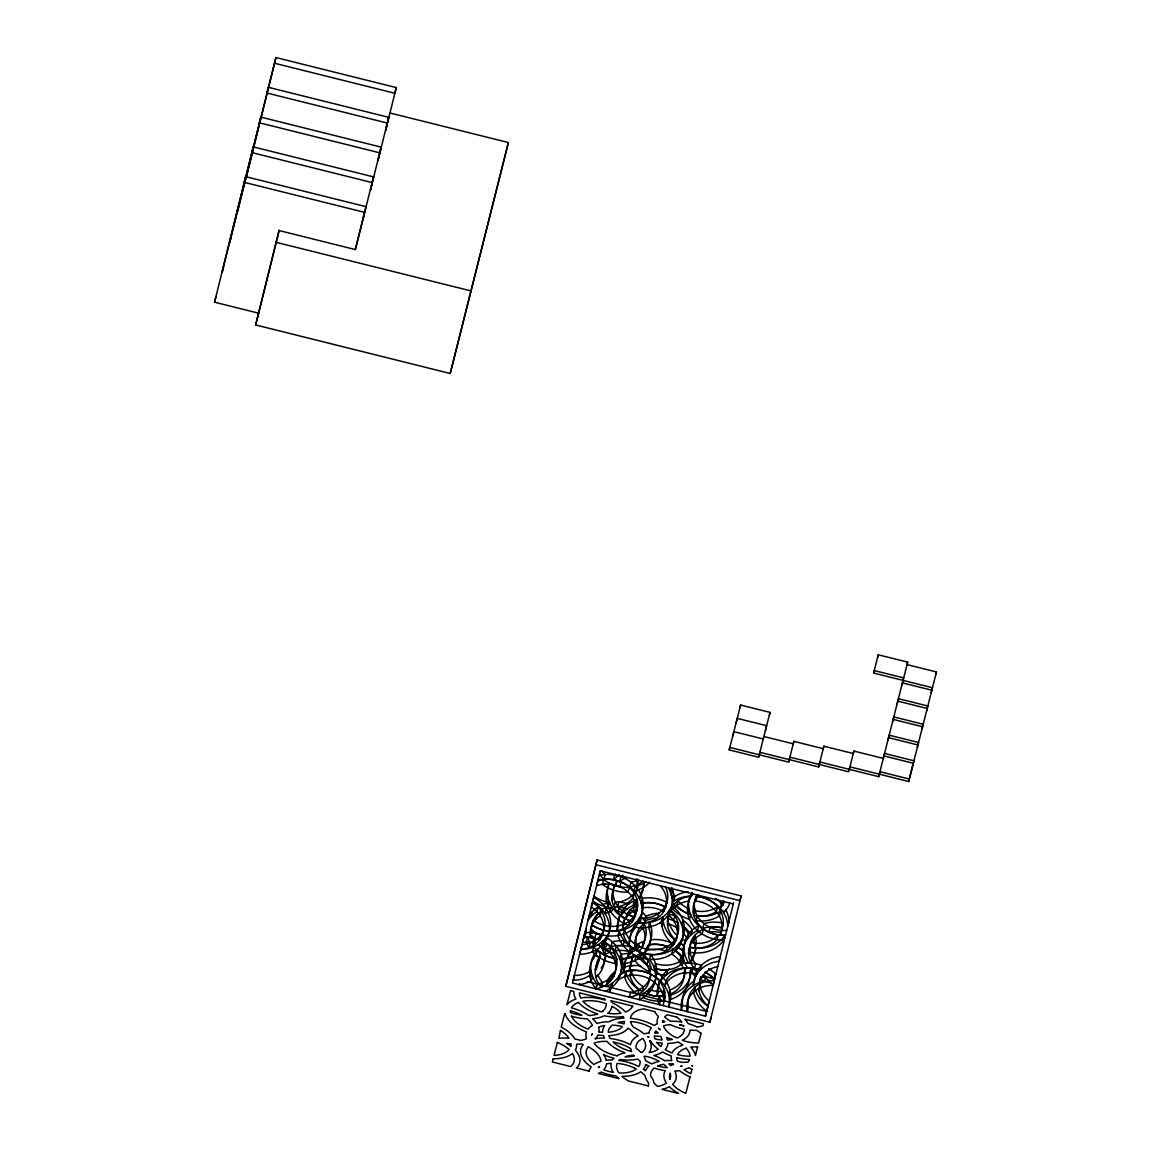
<?xml version="1.0" encoding="UTF-8"?>
<svg xmlns="http://www.w3.org/2000/svg" width="1151" height="1151" viewBox="0 0 1151 1151"><rect width="100%" height="100%" fill="white"/><g stroke="black" fill="none" stroke-linecap="round" stroke-linejoin="round"><path stroke-width="1.5" d="M663.954 989.328L662.818 996.032L664.487 991.227L663.954 989.328L662.818 996.032A27.61 23.293 14.3 0 1 647.625 994.176L648.833 989.443L650.243 988.033M694.744 952.841L694.398 954.424A33.336 28.113 14.3 0 1 690.629 962.61L691.837 957.877A33.336 28.113 14.3 0 0 695.607 949.69L695.938 948.107L694.398 954.424M689.075 952.021L688.758 956.61A27.61 23.293 14.3 0 0 694.513 968.495L695.708 963.761A27.61 23.293 14.3 0 1 689.967 951.877L689.766 947.172A27.61 23.293 14.3 0 1 703.362 929.274L702.153 934.008A27.61 23.293 14.3 0 0 688.557 951.906L688.514 954.222L690.283 947.287A33.336 28.113 14.3 0 0 724.943 935.389L723.763 940.122A33.336 28.113 14.3 0 1 689.075 952.021L689.766 947.172L689.737 949.647M214.532 302.195L245.652 176.65L365.989 206.662L355.342 249.566L279.089 230.545L258.644 313.187L214.532 302.195L215.985 296.498M355.342 249.566L373.571 176.894L253.22 146.868L222.114 272.413L223.553 266.73M371.931 184.333L370.493 190.03L381.139 147.127L260.802 117.1L229.682 242.645L231.135 236.948M237.264 212.863L275.938 57.55L396.289 87.577L385.628 130.48L387.081 124.783M246.285 177.412L275.938 57.55M390.261 113.071L508.382 142.537L450.214 373.485L255.651 324.956L279.175 230.243M388.721 117.344L387.268 123.042L266.917 93.015L268.37 87.318L388.721 117.344L378.06 160.248L379.513 154.565M450.214 373.485L508.382 142.537M565.803 986.292L597.096 859.998L741.172 895.938L709.879 1022.232L565.803 986.292L597.096 859.998M733.259 903.967L600.275 870.789L572.507 982.997L705.491 1016.16L706.685 1011.427L587.168 981.616M729.202 749.905L740.64 705.045L770.033 712.383L758.61 757.243L729.202 749.905L729.82 747.431L788.622 762.106L793.873 741.359L823.267 748.697L823.886 746.208L853.294 753.545L853.898 751.071L883.306 758.394L884.529 753.445L913.937 760.768L908.686 781.515L849.884 766.839L848.661 771.803L789.859 757.142L788.622 762.106M732.611 736.611L733.834 731.648L763.242 738.985L763.847 736.496L793.255 743.834L793.873 741.359M736.007 723.317L737.23 718.353L766.638 725.691L765.415 730.64M740.021 707.534L740.64 705.045M758.61 757.243L759.833 752.279L818.649 766.954L823.886 746.208M769.429 714.872L770.033 712.383M705.491 1016.16L733.619 902.643M818.649 766.954L819.872 761.991L878.673 776.666L902.427 682.874L931.835 690.212M931.217 692.686L932.454 687.722L873.638 673.062L874.256 670.573L903.664 677.91L901.823 685.363M877.652 657.279L878.271 654.804L907.679 662.127L907.06 664.616L936.468 671.954L935.849 674.428M878.673 776.666L879.911 771.702L909.304 779.04L936.468 671.954M887.939 740.136L889.162 735.172L918.556 742.51L917.333 747.474M892.557 721.878L893.795 716.915L923.188 724.252L921.965 729.216M897.19 703.621L898.413 698.657L927.821 705.995L926.584 710.958M908.686 781.515L909.304 779.04M245.652 176.65L244.199 182.333L364.55 212.359M253.22 146.868L251.781 152.565L372.118 182.577L373.571 176.894M260.802 117.1L259.349 122.783L379.701 152.81L381.139 147.127M255.651 324.956L258.716 312.885M396.289 87.577L394.851 93.26L274.499 63.233M362.91 219.798L364.363 214.115M600.318 870.717L599.498 873.983A27.61 23.293 14.3 0 0 604.002 879.206L605.21 874.472A27.61 23.293 14.3 0 1 601.671 870.616M584.593 934.18L584.794 937.216A33.336 28.113 14.3 0 1 599.729 939.806L600.923 935.072A33.336 28.113 14.3 0 0 586.147 932.483L585.183 931.907L583.83 937.259L584.794 937.216L586.132 932.411L585.801 929.447M591.139 916.369L592.348 911.635M627.755 892.068A33.336 28.113 14.3 0 1 602.376 884.342L603.57 879.609L606.174 879.335M595.686 919.606L596.894 914.872M579.687 983.529L579.385 984.709A33.336 28.113 14.3 0 0 589.485 981.63C592.261 981.213 594.103 974.034 590.693 976.897A33.336 28.113 14.3 0 1 590.146 977.156M594.045 945.029L595.254 940.295L597.211 938.885A27.61 23.293 14.3 0 0 587.499 937.36C582.651 935.821 580.608 944.108 586.291 942.093A27.61 23.293 14.3 0 1 596.002 943.619L594.045 945.029L592.477 942.755M606.505 901.06L607.699 896.327M612.188 884.472A27.61 23.293 14.3 0 0 619.914 886.788L621.123 882.054A27.61 23.293 14.3 0 1 613.382 879.738L614.605 875.048A33.336 28.113 14.3 0 1 615.555 874.141M596.017 955.186L597.225 950.453L599.93 952.438A27.61 23.293 14.3 0 1 596.549 964.955L595.34 969.689A27.61 23.293 14.3 0 0 598.721 957.172L596.017 955.186A33.336 28.113 14.3 0 0 595.916 988.795A27.61 23.293 14.3 0 0 615.641 970.207A27.61 23.293 14.3 0 0 601.585 945.978L602.779 941.245A27.61 23.293 14.3 0 1 616.835 965.473A27.61 23.293 14.3 0 1 597.11 984.062L595.815 988.81L597.11 984.062A33.336 28.113 14.3 0 1 597.225 950.453L597.34 950.539M612.116 900.758L613.31 896.025M619.195 874.573L618.979 875.451A33.336 28.113 14.3 0 0 613.397 879.781M604.563 954.956L605.771 950.222A27.61 23.293 14.3 0 1 610.85 947.575L609.642 952.309A27.61 23.293 14.3 0 0 604.563 954.956L604.074 954.683A33.336 28.113 14.3 0 0 601.153 946.381L602.764 941.273M599.081 959.085L598.635 960.855A27.61 23.293 14.3 0 0 601.369 987.285L602.577 982.551A27.61 23.293 14.3 0 1 597.772 974.652M599.311 958.193L599.844 956.121A27.61 23.293 14.3 0 0 596.563 969.732M596.362 975.588L595.916 977.357A33.336 28.113 14.3 0 0 604.404 960.294L605.599 955.56A33.336 28.113 14.3 0 1 601.182 968.135M622.101 911.117L620.965 915.549A33.336 28.113 14.3 0 1 633.51 905.305C636.33 904.024 638.301 896.284 634.719 900.571A33.336 28.113 14.3 0 0 622.964 909.678M628.101 892.054L629.309 887.32M615.368 963.358L616.576 958.625A33.336 28.113 14.3 0 1 593.585 947.028L592.377 951.762A33.336 28.113 14.3 0 0 615.368 963.358L615.526 964.207M636.791 878.645L636.489 879.824A27.61 23.293 14.3 0 1 637.309 884.716L638.517 879.983A27.61 23.293 14.3 0 1 630.935 882.184L629.726 886.917A27.61 23.293 14.3 0 0 642.575 881.493L642.949 880.486M649.293 882.083L649.078 882.961A33.336 28.113 14.3 0 1 636.762 890.428A27.61 23.293 14.3 0 1 635.942 892.989C633.136 890.903 634.359 885.81 637.956 885.695A33.336 28.113 14.3 0 0 646.215 881.666M635.942 892.989L637.956 885.695A27.61 23.293 14.3 0 1 637.136 888.255L635.654 886.5M642.316 891.809L643.51 887.076M629.367 951.632L630.575 946.899A27.61 23.293 14.3 0 0 616.317 946.05L615.109 950.798A27.61 23.293 14.3 0 1 629.367 951.632C632.475 956.467 632.201 945.834 632 948.611A33.336 28.113 14.3 0 0 628.475 953.143L627.266 957.877A33.336 28.113 14.3 0 1 630.806 953.345L631.669 947.705L630.575 946.899M660.242 885.752A27.61 23.293 14.3 0 1 664.069 910.858A27.61 23.293 14.3 0 1 639.639 922.829C636.345 923.721 639.337 915.117 640.834 918.095A27.61 23.293 14.3 0 0 665.523 887.004M638.373 922.728L640.071 917.189M629.424 970.509L630.633 965.775A27.61 23.293 14.3 0 1 632.705 957.186L631.511 961.919A27.61 23.293 14.3 0 0 629.424 970.509L631.741 970.307M631.165 970.696A27.61 23.293 14.3 0 0 643.51 986.867L642.301 991.601A27.61 23.293 14.3 0 1 629.957 975.429L631.165 970.696L633.755 970.451M660.027 922.785C662.516 925.447 660.703 914.47 662.918 918.11A33.336 28.113 14.3 0 0 674.759 940.007L673.551 944.741A33.336 28.113 14.3 0 1 661.71 922.843L662.918 918.11L661.336 918.052M662.041 926.224L663.249 921.491M668.155 920.728L667.652 925.922L668.256 923.562M677.176 929.548L677.953 922.829A27.61 23.293 14.3 0 0 672.875 920.296M663.825 1000.953L665.019 996.162A33.336 28.113 14.3 0 1 644.359 992.824L643.15 997.557A33.336 28.113 14.3 0 0 663.796 1000.895M692.341 892.471L691.449 896.025A33.336 28.113 14.3 0 0 692.888 925.404A33.336 28.113 14.3 0 0 723.734 940.122L725.015 935.389A33.336 28.113 14.3 0 1 694.571 921.304A33.336 28.113 14.3 0 1 691.88 892.514M679.694 961.43L680.903 956.697M698.499 895.018L698.11 896.5A27.61 23.293 14.3 0 0 697.074 922.268A27.61 23.293 14.3 0 0 724.339 935.202L725.547 935.101M683.248 957.503L684.457 952.827A33.336 28.113 14.3 0 0 676.889 946.007L675.68 950.74A33.336 28.113 14.3 0 1 683.262 957.56L683.19 957.157M693.88 915.491C697.146 904.47 692.068 909.578 693.88 915.491A27.61 23.293 14.3 0 0 716.339 911.549L717.548 906.815A27.61 23.293 14.3 0 1 695.075 910.758M649.912 968.509A33.336 28.113 14.3 0 1 669.868 989.946L670.659 995.039A33.336 28.113 14.3 0 1 669.94 1002.262L668.745 1006.996A33.336 28.113 14.3 0 0 669.465 999.773L668.673 994.68A27.61 23.293 14.3 0 0 684.097 972.955L685.305 968.221L687.42 968.034M689.737 972.782L690.945 968.049L692.916 968.221A33.336 28.113 14.3 0 0 696.887 971.617L695.693 976.35A33.336 28.113 14.3 0 1 691.708 972.955L689.737 972.782A33.336 28.113 14.3 0 1 669.465 999.773L670.659 995.039A33.336 28.113 14.3 0 0 690.945 968.049M691.708 972.955L692.916 968.221M693.463 984.407L693.161 985.601A33.336 28.113 14.3 0 1 719.073 961.286L720.267 956.553A33.336 28.113 14.3 0 0 694.355 980.868L693.679 983.529M700.326 978.997L699.42 982.551A27.61 23.293 14.3 0 1 717.778 966.523M700.398 978.695L700.628 977.818A27.61 23.293 14.3 0 1 700.973 976.609M701.232 976.695L700.556 979.357A33.336 28.113 14.3 0 0 711.491 983.112L713.145 985.213M699.06 990.939L699.995 983.702L699.06 990.939A27.61 23.293 14.3 0 0 708.038 1005.83L709.246 1001.097A27.61 23.293 14.3 0 1 700.268 986.206M705.966 971.516L705.736 972.394A33.336 28.113 14.3 0 1 714.282 978.652L714.67 979.041M724.037 910.873L723.576 912.657A33.336 28.113 14.3 0 0 729.892 903.132M741.172 895.938L739.964 900.672L595.887 864.732M709.879 1022.232L711.088 1017.498M873.638 673.062L878.271 654.804M849.28 769.328L853.898 751.071M903.046 680.399L907.679 662.127M696.887 971.617L698.225 969.315A27.61 23.293 14.3 0 0 665.854 981.184L664.645 985.918A27.61 23.293 14.3 0 1 697.017 974.048L695.693 976.35M638.834 921.965C640.46 924.713 642.114 916.901 639.611 917.951M693.003 893.924L691.449 896.025L690.111 896.068A33.336 28.113 14.3 0 0 673.68 901.147L672.328 902.067M622.446 1026.606L621.353 1027.728A27.61 14.834 13.9 0 1 608.246 1032.274A27.61 14.834 13.9 0 1 611.354 1026.016L612.505 1025.109A27.61 14.834 13.9 0 1 622.202 1026.548M598.707 1067.495L599.527 1066.459L598.319 1067.294M638.863 951.503L639.524 950.827A27.61 23.293 14.3 0 0 642.963 928.181L643.985 923.044L645.121 922.973M649.035 992.766L647.625 994.176M699.103 895.449L698.11 896.5A33.336 28.113 14.3 0 1 727.777 926.095L728.986 921.361A33.336 28.113 14.3 0 0 725.864 909.808M602.347 941.647L602.376 941.619A33.336 28.113 14.3 0 1 605.268 949.949L605.771 950.222M673.522 897.334L674.889 896.413A33.336 28.113 14.3 0 1 688.111 891.637M636.762 890.428L634.345 891.119M680.773 1066.488L682.126 1066.013L680.529 1066.344M610.908 911.966C609.109 913.117 609.785 907.046 612.116 907.233M602.376 884.342L604.98 884.069M629.957 975.429L632.546 975.185M684.097 972.955L686.212 972.768M630.633 965.775L632.935 965.574M726.669 930.382L725.547 930.468A27.61 23.293 14.3 0 1 699.477 919.174A27.61 23.293 14.3 0 1 697.103 894.802M644.488 918.095L647.092 917.822L646.042 916.34A33.336 28.113 14.3 0 0 642.258 912.153L641.064 916.887A33.336 28.113 14.3 0 1 644.761 920.973L645.898 922.555L643.28 922.829M643.841 927.706L642.963 928.181A27.61 23.293 14.3 0 0 635.107 948.553L636.215 949.043A33.336 28.113 14.3 0 1 639.568 950.784M585.039 932.526L586.147 932.483M618.375 906.959L619.497 907.046A27.61 23.293 14.3 0 1 624.418 907.88L623.209 912.614A27.61 23.293 14.3 0 0 618.288 911.779C619.641 899.363 619.18 913.304 617.31 911.707M691.809 1065.596L692.758 1066.071L691.765 1065.625M276.096 242.314L470.658 290.843M897.809 701.132L927.202 708.469M893.176 719.404L922.57 726.727M888.543 737.662L917.951 744.999M883.925 755.919L913.318 763.257M633.28 942.683L637.424 944.309A33.336 28.113 14.3 0 1 639.352 945.259M632.072 947.417L635.107 948.553L636.316 943.82A27.61 23.293 14.3 0 1 644.172 923.447L644.172 923.447A27.61 23.293 14.3 0 1 642.575 943.791M583.989 936.641L584.924 937.159M671.882 905.535L672.486 905.995A33.336 28.113 14.3 0 1 668.789 951.56A33.336 28.113 14.3 0 1 619.209 930.785L618.001 935.518A33.336 28.113 14.3 0 0 667.58 956.294A33.336 28.113 14.3 0 0 671.278 910.729L674.026 904.139A27.61 23.293 14.3 0 1 690.053 896.384L688.845 901.118A27.61 23.293 14.3 0 0 672.817 908.873L670.688 910.268M669.551 910.038L670.011 910.427A27.61 23.293 14.3 0 1 664.818 947.633A27.61 23.293 14.3 0 1 624.561 929.433L623.353 934.166A27.61 23.293 14.3 0 0 663.623 952.366A27.61 23.293 14.3 0 0 668.803 915.16L668.314 914.757M668.774 915.146L668.803 915.16A27.61 23.293 14.3 0 0 676.025 940.309L677.234 935.576A27.61 23.293 14.3 0 1 669.508 923.936M715.879 974.307L715.49 973.919A33.336 28.113 14.3 0 0 708.699 968.653M704.887 972.106A27.61 23.293 14.3 0 1 712.685 978.379L714.354 980.479M633.971 1055.294L634.474 1055.927A27.61 14.834 13.9 0 1 625.108 1056.762A27.61 14.834 13.9 0 1 633.64 1055.208M595.254 940.295L594.074 938.799L595.024 940.439L593.815 945.172L592.952 943.691L593.643 937.964M662.76 994.061L663.537 997.27M636.733 898.773L637.352 901.406M635.539 903.506L636.143 906.139M677.953 922.829L678.385 924.814M676.745 927.562L676.788 927.692A27.61 23.293 14.3 0 0 667.652 923.749M616.576 958.625L616.735 959.474M664.746 992.536L664.055 991.284A27.61 23.293 14.3 0 1 648.833 989.443M670.472 1024.75A33.336 17.912 13.9 0 0 684.37 1029.239A27.61 14.834 13.9 0 1 677.205 1037.972L673.982 1036.663A27.61 14.834 13.9 0 1 663.408 1025.901A27.61 14.834 13.9 0 1 670.17 1024.606M696.902 1026.922A27.61 14.834 13.9 0 0 702.988 1025.829L703.506 1023.8L684.816 1019.139A33.336 17.912 13.9 0 1 688.183 1023.613A33.336 17.912 13.9 0 1 696.6 1026.778M683.895 1026.001A27.61 14.834 13.9 0 1 679.594 1024.908A27.61 14.834 13.9 0 1 683.78 1025.656M648.891 1066.027A33.336 17.912 13.9 0 1 645.653 1064.474A33.336 17.912 13.9 0 1 643.395 1069.308L645.524 1070.862A33.336 17.912 13.9 0 1 648.761 1066.157M595.067 1038.835A33.336 17.912 13.9 0 1 604.548 1038.058A33.336 17.912 13.9 0 1 603.369 1035.54A33.336 17.912 13.9 0 1 598.146 1034.936A33.336 17.912 13.9 0 1 595.34 1038.605M673.594 1064.344A33.336 17.912 13.9 0 0 670.817 1065.61L668.889 1063.826A27.61 14.834 13.9 0 1 673.349 1063.97M597.973 880.083A33.336 28.113 14.3 0 1 641.136 903.06A33.336 28.113 14.3 0 1 665.681 907.089L666.889 902.355A33.336 28.113 14.3 0 0 642.344 898.327A33.336 28.113 14.3 0 0 599.182 875.35M689.507 947.172A27.61 23.293 14.3 0 0 717.059 939.648L718.267 934.914A27.61 23.293 14.3 0 1 690.701 942.439M668.587 918.052A27.61 23.293 14.3 0 1 670.011 910.427L667.724 918.815L668.817 919.059A33.336 28.113 14.3 0 1 673.58 920.584L674.774 915.851A33.336 28.113 14.3 0 0 670.314 914.412M724.324 901.737A27.61 23.293 14.3 0 1 720.238 908.211L721.432 903.477A27.61 23.293 14.3 0 0 723.591 900.744M671.062 888.457A27.61 23.293 14.3 0 0 673.68 901.147L674.889 896.413A27.61 23.293 14.3 0 1 672.285 888.356M715.519 898.269A33.336 28.113 14.3 0 1 723.015 905.377M628.964 887.335A33.336 28.113 14.3 0 1 603.57 879.609M603.656 930.253A27.61 23.293 14.3 0 0 591.297 907.103L592.506 902.37A27.61 23.293 14.3 0 1 604.865 925.505L602.462 934.914A27.61 23.293 14.3 0 1 580.852 949.302L582.061 944.568A27.61 23.293 14.3 0 0 603.671 930.181M592.52 902.139A33.336 28.113 14.3 0 1 609.311 931.101L610.519 926.368A33.336 28.113 14.3 0 0 593.729 897.406M601.671 909.247A33.336 28.113 14.3 0 1 608.375 907.333M627.367 908.801A33.336 28.113 14.3 0 0 617.569 906.844C612.03 908.456 614.13 900.168 618.763 902.111A33.336 28.113 14.3 0 1 628.575 904.067M602.879 904.513A33.336 28.113 14.3 0 1 609.57 902.6M605.397 991.198A33.336 28.113 14.3 0 0 604.894 942.223L606.102 937.49A33.336 28.113 14.3 0 1 606.606 986.465M640.675 965.948A33.336 28.113 14.3 0 0 624.993 966.898C621.18 966.696 619.18 974.552 623.784 971.631A33.336 28.113 14.3 0 1 668.673 994.68L669.868 989.946A27.61 23.293 14.3 0 0 685.305 968.221M664.4 1000.881A27.61 23.293 14.3 0 0 651.524 974.696A27.61 23.293 14.3 0 0 619.54 975.098L618.346 979.832A27.61 23.293 14.3 0 1 650.329 979.443A27.61 23.293 14.3 0 1 663.192 1005.614M669.58 968.682A33.336 28.113 14.3 0 0 661.969 976.48L660.76 981.213A33.336 28.113 14.3 0 1 700.283 970.02L701.477 965.286A33.336 28.113 14.3 0 0 679.953 964.135M702.383 976.163A27.61 23.293 14.3 0 1 711.491 983.112M712.685 978.379A33.336 28.113 14.3 0 1 702.729 975.127M668.199 887.738A33.336 28.113 14.3 0 1 666.717 916.93A33.336 28.113 14.3 0 1 635.812 927.289L637.021 922.555A33.336 28.113 14.3 0 0 671.796 887.939M626.935 877.436A27.61 23.293 14.3 0 0 619.67 881.479L620.878 876.745A27.61 23.293 14.3 0 1 622.979 875.22M634.474 954.898A27.61 23.293 14.3 0 1 619.742 958.797L620.95 954.064A27.61 23.293 14.3 0 0 635.683 950.165M597.124 949.374A27.61 23.293 14.3 0 0 613.598 958.179L614.807 953.445A27.61 23.293 14.3 0 1 598.333 944.64M590.664 937.518A27.61 23.293 14.3 0 1 600.232 915.836L601.441 911.103A27.61 23.293 14.3 0 0 591.873 932.785M646.632 964.97A33.336 28.113 14.3 0 0 650.732 966.984L649.84 973.717L649.524 971.717A27.61 23.293 14.3 0 0 640.603 957.503L641.798 952.769A27.61 23.293 14.3 0 1 650.732 966.984L649.524 971.717A33.336 28.113 14.3 0 1 634.892 960.596L636.1 955.862A33.336 28.113 14.3 0 0 639.179 959.344M694.729 980.638A33.336 28.113 14.3 0 0 682.572 1005.413L681.363 1010.146A33.336 28.113 14.3 0 1 704.541 981.156L705.75 976.422A33.336 28.113 14.3 0 0 700.211 977.962M591.6 1034.965L592.448 1033.742L591.6 1034.965M597.772 881.076L596.563 885.81A27.61 23.293 14.3 0 1 631.381 895.564A27.61 23.293 14.3 0 1 627.914 925.936A27.61 23.293 14.3 0 1 592.118 924.857L593.326 920.124A27.61 23.293 14.3 0 0 629.122 921.203A27.61 23.293 14.3 0 0 632.575 890.831A27.61 23.293 14.3 0 0 597.772 881.076M589.154 915.894L587.945 920.627A33.336 28.113 14.3 0 1 596.923 911.635L598.132 906.902A33.336 28.113 14.3 0 0 589.154 915.894M594.045 896.14L592.837 900.873A27.61 23.293 14.3 0 0 608.26 907.074L609.455 902.341A27.61 23.293 14.3 0 1 594.045 896.14M580.838 949.517L579.629 954.251L581.169 954.208A33.336 28.113 14.3 0 0 608.203 935.878L609.411 931.145A33.336 28.113 14.3 0 1 582.377 949.474L580.924 949.517M553.199 1058.762L552.379 1061.985L570.565 1066.531A27.61 14.834 13.9 0 0 572.435 1053.51A33.336 17.912 13.9 0 1 553.199 1058.762M557.357 1042.432L554.048 1055.424A27.61 14.834 13.9 0 0 567.918 1050.82L569.112 1049.568A27.61 14.834 13.9 0 0 557.357 1042.432M560.408 1030.418L558.882 1038.317A33.336 17.912 13.9 0 1 569.026 1038.216A27.61 14.834 13.9 0 0 560.408 1030.418M564.681 1013.614L561.256 1027.08A33.336 17.912 13.9 0 1 574.881 1039.036A33.336 17.912 13.9 0 1 580.68 1040.432A27.61 14.834 13.9 0 0 586.449 1038.734A33.336 17.912 13.9 0 1 586.19 1032.85L586.506 1031.871A33.336 17.912 13.9 0 1 565.199 1013.844L564.724 1013.628M570.536 990.623L566.954 1004.708A33.336 17.912 13.9 0 1 575.932 999.039A33.336 17.912 13.9 0 1 573.889 991.457L570.536 990.623M574.407 975.458L573.212 980.192A27.61 23.293 14.3 0 0 589.816 975.3L591.024 970.566A27.61 23.293 14.3 0 1 574.407 975.458M587.499 937.36L586.291 942.093A33.336 28.113 14.3 0 0 589.082 947.532L590.276 942.798A33.336 28.113 14.3 0 1 587.499 937.36M591.743 925.044L590.549 929.778A33.336 28.113 14.3 0 0 625.525 933.332A33.336 28.113 14.3 0 0 642.013 907.981L643.222 903.247L642.344 898.327L641.136 903.06L642.013 907.981A27.61 23.293 14.3 0 1 663.667 911.549L664.875 906.815A27.61 23.293 14.3 0 0 643.222 903.247A33.336 28.113 14.3 0 1 626.734 928.598A33.336 28.113 14.3 0 1 591.743 925.044M591.485 929.936L590.276 934.67A33.336 28.113 14.3 0 1 594.851 938.295L596.06 933.562A33.336 28.113 14.3 0 0 591.485 929.936M609.181 883.119L607.973 887.853A33.336 28.113 14.3 0 0 628.59 925.418L629.784 920.685A33.336 28.113 14.3 0 1 609.181 883.119M606.174 908.743L604.98 913.491A27.61 23.293 14.3 0 1 610.001 912.11C612.577 912.916 613.008 906.456 611.339 907.391A27.61 23.293 14.3 0 0 606.174 908.743M614.433 885.32L613.238 890.054A27.61 23.293 14.3 0 0 632.345 921.563L633.554 916.829A27.61 23.293 14.3 0 1 614.433 885.32M616.807 881.019L615.598 885.752L616.821 880.99M603.944 945.115C598.664 958.265 612.318 939.691 603.944 945.115M618.763 902.111L617.569 906.844A27.61 23.293 14.3 0 0 633.05 897.981L634.259 893.248A27.61 23.293 14.3 0 1 618.763 902.111M612.217 941.806L611.008 946.539A33.336 28.113 14.3 0 1 623.209 945.604L624.418 940.871A33.336 28.113 14.3 0 0 612.217 941.806M619.857 915.333L618.648 920.066A33.336 28.113 14.3 0 0 617.123 930.612L618.332 925.879A33.336 28.113 14.3 0 1 619.857 915.333M607.757 979.818L606.548 984.551A33.336 28.113 14.3 0 1 613.641 976.595L614.85 971.861A33.336 28.113 14.3 0 0 607.757 979.818M624.806 918.484L623.597 923.217A27.61 23.293 14.3 0 0 622.72 928.9L623.928 924.167A27.61 23.293 14.3 0 1 624.806 918.484M626.82 914.023L625.626 918.757A27.61 23.293 14.3 0 1 636.417 909.678L637.625 904.945A27.61 23.293 14.3 0 0 626.82 914.023M630.129 909.88L628.921 914.613A27.61 23.293 14.3 0 1 634 917.548L635.266 912.872A27.61 23.293 14.3 0 0 630.129 909.88M610.807 987.515L609.613 992.248A27.61 23.293 14.3 0 1 611.253 987.788L612.447 983.055A27.61 23.293 14.3 0 0 610.807 987.515M634.719 900.571C628.964 913.419 642.747 896.643 634.719 900.571M634.417 906.585C629.798 917.951 642.762 909.664 634.417 906.585M622.303 958.927L621.094 963.66A33.336 28.113 14.3 0 0 639.467 958.02L641.524 952.668L640.661 953.287A33.336 28.113 14.3 0 1 622.303 958.927M640.661 893.881L639.452 898.614A33.336 28.113 14.3 0 0 642.949 887.709L644.157 882.975A33.336 28.113 14.3 0 1 640.661 893.881M630.23 939.792L629.021 944.525A33.336 28.113 14.3 0 1 635.812 927.289C633.841 927.879 634.733 921.591 637.021 922.555A33.336 28.113 14.3 0 0 630.23 939.792M625.986 958.668L624.792 963.401A33.336 28.113 14.3 0 0 623.784 971.631L624.993 966.898A33.336 28.113 14.3 0 1 625.986 958.668M625.784 971.976L624.576 976.71A33.336 28.113 14.3 0 0 637.769 994.536L638.963 989.802A33.336 28.113 14.3 0 1 625.784 971.976M637.424 944.309L636.215 949.043L638.546 947.762A33.336 28.113 14.3 0 1 642.891 945.978L644.1 941.245A33.336 28.113 14.3 0 0 639.755 943.029L637.424 944.309M645.97 916.239L644.761 920.973A33.336 28.113 14.3 0 1 657.681 917.937L658.876 913.203A33.336 28.113 14.3 0 0 645.97 916.239L646.042 916.34M630.518 992.435L629.309 997.169A27.61 23.293 14.3 0 0 649.682 979.084L650.89 974.35A27.61 23.293 14.3 0 1 630.518 992.435M640.661 953.287L639.467 958.02A27.61 23.293 14.3 0 0 646.905 964.855L648.099 960.121A27.61 23.293 14.3 0 1 640.661 953.287M649.639 922.455L648.43 927.188A33.336 28.113 14.3 0 1 644.474 953.603L645.682 948.87A33.336 28.113 14.3 0 0 649.639 922.455M648.33 945.288L647.121 950.021A27.61 23.293 14.3 0 1 666.026 951.215L667.235 946.482A27.61 23.293 14.3 0 0 648.33 945.288M650.819 939.763L649.61 944.496A33.336 28.113 14.3 0 1 670.673 947.92L671.882 943.187A33.336 28.113 14.3 0 0 650.819 939.763M640.359 994.881L639.15 999.615A33.336 28.113 14.3 0 0 654.775 982.551L655.984 977.818A33.336 28.113 14.3 0 1 640.359 994.881M650.66 954.582L649.452 959.315A33.336 28.113 14.3 0 1 655.61 976.954L656.818 972.221A33.336 28.113 14.3 0 0 650.66 954.582M655.552 963.617L654.343 968.365L656.473 968.969A27.61 23.293 14.3 0 0 681.478 964.279L682.687 959.546A27.61 23.293 14.3 0 1 657.667 964.236L655.552 963.617M656.689 968.955L655.48 973.688A33.336 28.113 14.3 0 0 666.544 974.768L667.753 970.034A33.336 28.113 14.3 0 1 656.689 968.955M674.026 904.139L672.817 908.873A33.336 28.113 14.3 0 0 689.435 919.318L690.643 914.585A33.336 28.113 14.3 0 1 674.026 904.139M677.91 900.801L676.716 905.535A27.61 23.293 14.3 0 0 687.751 913.549L688.931 908.686A27.61 23.293 14.3 0 1 677.91 900.801M659.581 981.458L658.386 986.191A33.336 28.113 14.3 0 0 657.178 996.205L658.386 991.471A33.336 28.113 14.3 0 1 659.581 981.458M659.322 996.378L658.127 1001.111A33.336 28.113 14.3 0 0 659.437 1004.679L660.645 999.946A33.336 28.113 14.3 0 1 659.322 996.378M672.86 949.258L671.652 953.992A27.61 23.293 14.3 0 1 683.119 968.092L687.492 967.847A33.336 28.113 14.3 0 1 697.477 930.454L698.686 925.721A33.336 28.113 14.3 0 0 688.701 963.114L684.313 963.358A27.61 23.293 14.3 0 0 672.86 949.258M682.888 920.181L681.68 924.915A33.336 28.113 14.3 0 1 691.075 934.828L692.283 930.094A33.336 28.113 14.3 0 0 682.888 920.181M679.407 943.129L678.212 947.863A33.336 28.113 14.3 0 0 683.003 950.165L685.277 940.626A27.61 23.293 14.3 0 1 681.967 938.957L680.759 943.691A27.61 23.293 14.3 0 0 684.082 945.359A33.336 28.113 14.3 0 1 679.407 943.129M684.327 928.094L683.119 932.828A27.61 23.293 14.3 0 1 687.305 939.058L688.514 934.324A27.61 23.293 14.3 0 0 684.327 928.094M696.297 896.269L695.089 901.003A27.61 23.293 14.3 0 1 720.08 935.13L721.289 930.396A27.61 23.293 14.3 0 0 696.297 896.269M697.333 916.023L696.125 920.757A33.336 28.113 14.3 0 0 719.361 915.937L720.569 911.204A33.336 28.113 14.3 0 1 697.333 916.023M694.801 935.36L693.593 940.094A33.336 28.113 14.3 0 1 695.089 947.992L696.297 943.259A33.336 28.113 14.3 0 0 694.801 935.36M703.952 923.62L702.743 928.353A33.336 28.113 14.3 0 1 722.065 927.879L723.26 923.145A33.336 28.113 14.3 0 0 703.952 923.62M688.514 1006.895L687.305 1011.628A27.61 23.293 14.3 0 1 713.102 985.414L714.296 980.681A27.61 23.293 14.3 0 0 688.514 1006.895M709.994 927.389L708.8 932.123A27.61 23.293 14.3 0 1 721.116 932.612L722.324 927.879A27.61 23.293 14.3 0 0 709.994 927.389M694.787 987.285L693.593 992.018A33.336 28.113 14.3 0 0 706.743 1011.082L707.951 1006.348A33.336 28.113 14.3 0 1 694.787 987.285M715.49 973.919L714.282 978.652L715.49 973.919M690.01 1076.89L685.809 1093.378A27.61 14.834 13.9 0 1 672.688 1084.343A33.336 17.912 13.9 0 0 674.831 1071.077A33.336 17.912 13.9 0 0 679.435 1070.631A33.336 17.912 13.9 0 0 688.629 1076.257L690.01 1076.89M691.938 1069.279L690.801 1073.725A27.61 14.834 13.9 0 1 684.054 1069.61A33.336 17.912 13.9 0 0 688.658 1067.74L691.938 1069.279M697.635 1046.892L695.449 1055.496A33.336 17.912 13.9 0 0 690.787 1047.18A27.61 14.834 13.9 0 1 697.635 1046.892M701.074 1033.353L698.643 1042.935A27.61 14.834 13.9 0 1 682.313 1040.36A33.336 17.912 13.9 0 0 689.981 1030.073A33.336 17.912 13.9 0 0 696.398 1030.318A27.61 14.834 13.9 0 1 701.074 1033.353M619.094 1060.359L619.037 1060.431A33.336 17.912 13.9 0 1 636.719 1065.538L638.733 1066.531A27.61 14.834 13.9 0 0 640.157 1061.093A33.336 17.912 13.9 0 1 637.596 1059.064A33.336 17.912 13.9 0 1 620.087 1059.467L619.094 1060.359M653.739 1068.445L653.71 1068.473A27.61 14.834 13.9 0 0 650.646 1075.897A33.336 17.912 13.9 0 1 653.984 1082.918A27.61 14.834 13.9 0 0 657.624 1086.386A27.61 14.834 13.9 0 0 666.371 1083.12A33.336 17.912 13.9 0 1 665.278 1070.631A33.336 17.912 13.9 0 1 654.185 1068.07L653.797 1068.401M603.081 1010.923L601.786 1011.93A27.61 14.834 13.9 0 1 582.895 1001.226A27.61 14.834 13.9 0 1 606.174 1003.701A27.61 14.834 13.9 0 1 603.081 1010.923M658.487 1028.318L660.17 1029.685L658.487 1028.318M644.747 1056.359L644.1 1056.719A33.336 17.912 13.9 0 1 645.538 1060.531A27.61 14.834 13.9 0 0 651.998 1063.912A33.336 17.912 13.9 0 1 659.264 1061.366A27.61 14.834 13.9 0 0 646.056 1056.345L644.704 1056.388M662.861 1022.074L662.731 1022.102A27.61 14.834 13.9 0 1 662.962 1020.405L664.89 1021.7L662.99 1022.045M647.941 1036.806L649.063 1037.252L648.013 1036.792M654.401 1036.145L654.372 1036.145A27.61 14.834 13.9 0 0 654.962 1038.936A27.61 14.834 13.9 0 0 662.113 1040A27.61 14.834 13.9 0 0 660.732 1036.49A27.61 14.834 13.9 0 0 655.005 1036.13L654.444 1036.13M655.048 1032.879L654.847 1032.864A27.61 14.834 13.9 0 1 655.854 1030.936A27.61 14.834 13.9 0 1 658.127 1033.066L655.048 1032.879M641.006 1052.331L639.251 1050.719A33.336 17.912 13.9 0 0 636.014 1048.086A27.61 14.834 13.9 0 1 642.805 1038.432A27.61 14.834 13.9 0 1 642.057 1052.474L641.006 1052.331M617.037 1055.784L614.879 1055.309A27.61 14.834 13.9 0 1 594.074 1043.151A27.61 14.834 13.9 0 1 606.922 1041.367A33.336 17.912 13.9 0 0 624.935 1052.777A33.336 17.912 13.9 0 0 617.037 1055.784M604.692 999.14L579.471 992.853A27.61 14.834 13.9 0 0 580.665 997.931A33.336 17.912 13.9 0 1 605.167 1000.09L604.721 999.212M632.733 1006.147L610.778 1000.665L612.649 1002.967A33.336 17.912 13.9 0 1 625.468 1012.002A27.61 14.834 13.9 0 0 632.733 1006.147M654.718 1011.628L643.553 1008.837A27.61 14.834 13.9 0 0 630.403 1018.29A33.336 17.912 13.9 0 1 654.142 1025.555A33.336 17.912 13.9 0 1 657.379 1023.786A33.336 17.912 13.9 0 1 658.415 1016.549A33.336 17.912 13.9 0 1 654.718 1011.628M676.86 1017.153L667.292 1014.765A27.61 14.834 13.9 0 0 664.674 1017.096A27.61 14.834 13.9 0 0 670.673 1021.196A33.336 17.912 13.9 0 1 681.867 1022.117A27.61 14.834 13.9 0 0 676.86 1017.153M623.022 1023.584L622.95 1023.57A33.336 17.912 13.9 0 0 618.073 1022.548A27.61 14.834 13.9 0 1 624.475 1021.455A27.61 14.834 13.9 0 1 624.029 1023.843L623.022 1023.584M589.125 1071.164L576.507 1068.013A33.336 17.912 13.9 0 0 575.313 1050.201A33.336 17.912 13.9 0 0 576.579 1044.216A33.336 17.912 13.9 0 0 581.5 1043.914L583.341 1044.576A33.336 17.912 13.9 0 0 591.269 1066.977A33.336 17.912 13.9 0 0 589.125 1071.164M618.72 1078.545L598.419 1073.48A33.336 17.912 13.9 0 0 600.995 1072.056A33.336 17.912 13.9 0 0 615.9 1075.883A33.336 17.912 13.9 0 0 618.72 1078.545M648.258 1085.911L628.547 1080.99A27.61 14.834 13.9 0 1 621.928 1076.329A33.336 17.912 13.9 0 0 640.719 1071.754A27.61 14.834 13.9 0 1 645.15 1075.84A33.336 17.912 13.9 0 0 648.502 1082.861A27.61 14.834 13.9 0 1 648.258 1085.911M678.486 1093.45L662.041 1089.35A33.336 17.912 13.9 0 0 669.321 1086.731L670.529 1087.896A33.336 17.912 13.9 0 0 678.486 1093.45M650.545 1040.979L649.668 1040.705A33.336 17.912 13.9 0 1 649.106 1052.633A27.61 14.834 13.9 0 0 658.228 1049.208A33.336 17.912 13.9 0 1 650.545 1040.979L650.488 1040.95M678.73 1042.389L677.896 1042.072A33.336 17.912 13.9 0 1 667.911 1043.396A33.336 17.912 13.9 0 1 665.22 1049.683A27.61 14.834 13.9 0 0 672.098 1052.949A33.336 17.912 13.9 0 1 682.802 1045.094A27.61 14.834 13.9 0 0 678.788 1042.418L678.788 1042.418M628.014 1028.375L627.914 1028.332A33.336 17.912 13.9 0 1 608.778 1035.641A27.61 14.834 13.9 0 0 610.145 1038.461A33.336 17.912 13.9 0 1 630.518 1044.705A33.336 17.912 13.9 0 1 638.244 1035.799A33.336 17.912 13.9 0 1 629.468 1028.951L628.014 1028.375M634.244 1067.927L634.1 1067.869A27.61 14.834 13.9 0 0 617.109 1063.38A27.61 14.834 13.9 0 0 618.965 1072.991A27.61 14.834 13.9 0 0 636.345 1068.991L634.388 1067.999M672.184 1039.454L671.421 1039.051A27.61 14.834 13.9 0 0 666.659 1037.612A33.336 17.912 13.9 0 1 667.551 1040.058A27.61 14.834 13.9 0 0 672.242 1039.482L672.242 1039.482M613.152 1072.344L612.418 1071.034A33.336 17.912 13.9 0 1 611.181 1063.308A27.61 14.834 13.9 0 0 606.505 1063.884A33.336 17.912 13.9 0 1 603.743 1069.768A27.61 14.834 13.9 0 0 613.152 1072.344M623.31 1016.621L623.266 1016.52A33.336 17.912 13.9 0 1 604.232 1015.772A33.336 17.912 13.9 0 1 592.664 1018.707A33.336 17.912 13.9 0 1 596.765 1023.527A33.336 17.912 13.9 0 1 609.066 1021.786A33.336 17.912 13.9 0 1 623.943 1018.103L623.367 1016.707M570.824 1046.144A27.61 14.834 13.9 0 0 571.025 1043.986A33.336 17.912 13.9 0 1 566.738 1043.425A33.336 17.912 13.9 0 1 570.824 1046.144M606.275 1060.272A33.336 17.912 13.9 0 0 603.541 1054.575A33.336 17.912 13.9 0 0 613.943 1058.244A33.336 17.912 13.9 0 0 612.577 1059.956A33.336 17.912 13.9 0 0 606.275 1060.272M608.045 1013.24A33.336 17.912 13.9 0 0 611.771 1006.161A27.61 14.834 13.9 0 1 621.036 1013.211A27.61 14.834 13.9 0 1 607.973 1013.297M571.414 1016.146A33.336 17.912 13.9 0 0 587.053 1018.836A27.61 14.834 13.9 0 1 592.448 1025.412A33.336 17.912 13.9 0 0 588.06 1029.109A27.61 14.834 13.9 0 1 571.414 1016.146M599.024 1031.929A27.61 14.834 13.9 0 0 602.664 1032.289A33.336 17.912 13.9 0 1 604.721 1025.512A27.61 14.834 13.9 0 0 598.534 1027.267A33.336 17.912 13.9 0 1 599.024 1031.929M570.464 1010.794A27.61 14.834 13.9 0 0 570.421 1012.549A27.61 14.834 13.9 0 0 581.787 1015.254A27.61 14.834 13.9 0 0 570.464 1010.794M578.464 1002.449A27.61 14.834 13.9 0 0 571.428 1007.873A33.336 17.912 13.9 0 1 588.708 1015.542A27.61 14.834 13.9 0 0 597.614 1013.988A33.336 17.912 13.9 0 1 578.464 1002.449M676.817 1057.64A27.61 14.834 13.9 0 0 677.407 1061.337A33.336 17.912 13.9 0 1 682.399 1062.402A33.336 17.912 13.9 0 1 687.924 1062.2A27.61 14.834 13.9 0 0 689.564 1059.452A33.336 17.912 13.9 0 1 676.817 1057.64M686.183 1048.187A27.61 14.834 13.9 0 0 677.536 1054.661A27.61 14.834 13.9 0 0 690.039 1056.186A27.61 14.834 13.9 0 0 686.183 1048.187M630.633 1048.647A33.336 17.912 13.9 0 0 631.64 1051.597A27.61 14.834 13.9 0 1 613.08 1042.029A27.61 14.834 13.9 0 1 630.633 1048.647M648.876 1033.051A33.336 17.912 13.9 0 0 643.956 1033.843A33.336 17.912 13.9 0 0 633.453 1027.239A27.61 14.834 13.9 0 1 630.503 1021.484A27.61 14.834 13.9 0 1 651.452 1027.872A33.336 17.912 13.9 0 0 648.876 1033.051M664.616 1060.647A33.336 17.912 13.9 0 0 653.941 1055.453A33.336 17.912 13.9 0 0 662.53 1052A33.336 17.912 13.9 0 0 671.263 1055.956A33.336 17.912 13.9 0 0 671.796 1060.661A33.336 17.912 13.9 0 0 664.616 1060.647M656.861 1042.461A33.336 17.912 13.9 0 0 662.213 1043.194A27.61 14.834 13.9 0 1 660.818 1046.604A27.61 14.834 13.9 0 1 656.861 1042.461M657.782 1065.941A27.61 14.834 13.9 0 0 667.192 1067.682A27.61 14.834 13.9 0 0 663.623 1064.287A27.61 14.834 13.9 0 0 657.782 1065.941M669.853 1079.192A27.61 14.834 13.9 0 0 670.285 1073.149A27.61 14.834 13.9 0 0 669.853 1079.192M588.362 1046.834A27.61 14.834 13.9 0 0 593.945 1064.531A33.336 17.912 13.9 0 1 600.951 1061.323A27.61 14.834 13.9 0 0 588.362 1046.834"/></g></svg>
